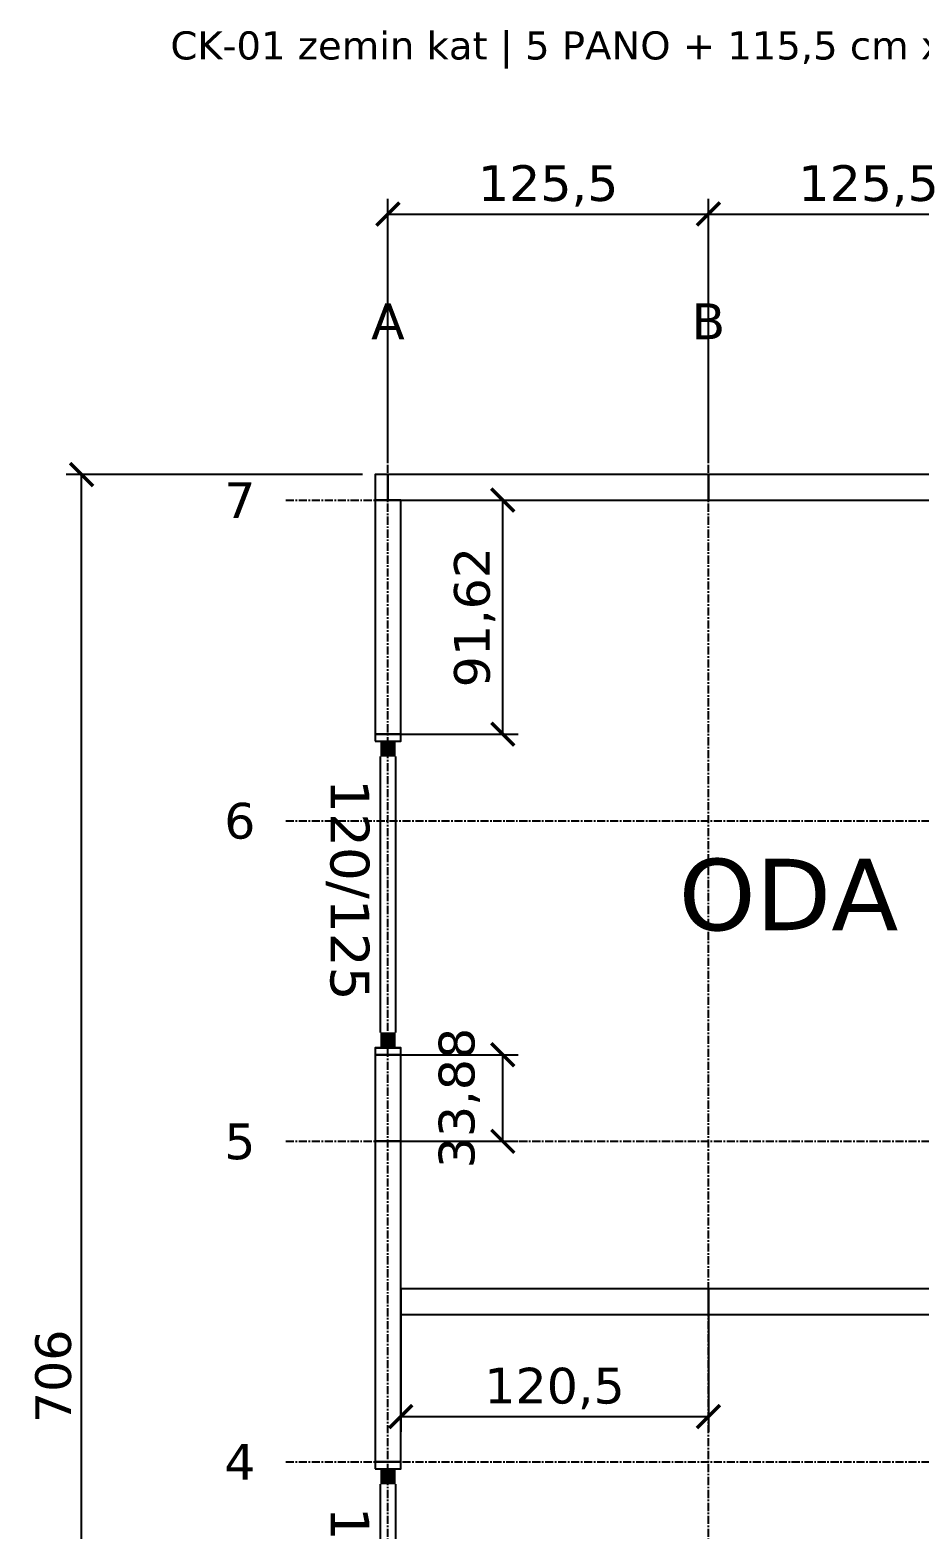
# Model space of a CAD drawing. Header units: centimetres. Extents: x -135 to 4099, y -1210 to 1044.
# Drawn here: x -135 to 213, y 293 to 880 of the extents above; entities that cross this region are included whole.
import ezdxf
from ezdxf.enums import TextEntityAlignment as Align

# ---------------------------------------------------------------- set-up
doc = ezdxf.new("R2010")
doc.units = ezdxf.units.CM
doc.linetypes.add('CENTER', pattern=[5.08, 3.175, -0.635, 0.635, -0.635])
for name, color, linetype in [('AKS', 4, 'CENTER'), ('AKS_YAZI', 4, 'Continuous'), ('DIS_DUVAR_100', 30, 'Continuous'), ('IC_DUVAR_100', 30, 'Continuous'), ('KOSE_PROFIL_100', 8, 'Continuous'), ('ODA_ADLARI', 7, 'Continuous'), ('OLCULER', 7, 'Continuous'), ('OZEL_PANEL_OLCU_CM', 3, 'Continuous'), ('PENCERE', 10, 'Continuous')]:
    doc.layers.add(name, color=color, linetype=linetype)
doc.styles.add('PORTMAN', font='DejaVuSans.ttf')
doc.styles.get("Standard").update_dxf_attribs({"font": 'DejaVuSans.ttf'})
doc.dimstyles.new('PORTMAN', dxfattribs={"dimtxt": 14, "dimasz": 9, "dimexe": 6, "dimexo": 5, "dimgap": 4, "dimtad": 1, "dimtxsty": 'PORTMAN', "dimblk": 'ARCHTICK', "dimcen": 2.5, "dimazin": 3, "dimtfac": 0.5, "dimtmove": 2, "dimatfit": 3})

# ---------------------------------------------------------------- blocks, each defined once
blk = doc.blocks.new('BOM_D01_1255p0_DIS_DOLU')
blk.add_lwpolyline([(0, 0), (10, 0), (10, 125.5), (0, 125.5)], close=True)
blk = doc.blocks.new('BOM_I14_1205p0_IC_DOLU')
blk.add_lwpolyline([(0, 0), (10, 0), (10, 120.5), (0, 120.5)], close=True)
blk = doc.blocks.new('BOM_I15_1255p0_IC_DOLU')
blk.add_lwpolyline([(0, 0), (10, 0), (10, 125.5), (0, 125.5)], close=True)
blk = doc.blocks.new('kaynak-pencere-120x125')
at = {"layer": 'PENCERE', "color": 1}
for p, q in [((53387.01, 8192.86), (53397.01, 8192.86)), ((53389.01, 8186.86), (53389.01, 8078.86)), ((53395.01, 8186.86), (53395.01, 8078.86)), ((53387.01, 8072.86), (53397.01, 8072.86))]:
    blk.add_line(p, q, dxfattribs=at)
for points in [[(53389.01, 8192.86), (53389.01, 8186.86), (53395.01, 8192.86), (53395.01, 8186.86)], [(53389.01, 8072.86), (53389.01, 8078.86), (53395.01, 8072.86), (53395.01, 8078.86)]]:
    blk.add_solid(points, dxfattribs=at)
at = {"layer": 'PENCERE', "color": 0, "lineweight": 25}
blk.add_text('120/125', height=15.217, rotation=270, dxfattribs=at).set_placement((53369.52, 8178.03))
blk = doc.blocks.new('BOM_P05_PENCERE_1200x1250')
at = {"layer": 'PENCERE'}
blk.add_blockref('kaynak-pencere-120x125', (0, 0), dxfattribs=at)
blk = doc.blocks.new('BOM_D13_1255p0_DIS_P120x125')
for points in [[(0, 122.75), (10, 122.75), (10, 125.5), (0, 125.5)], [(0, 0), (10, 0), (10, 2.75), (0, 2.75)]]:
    blk.add_lwpolyline(points, close=True)
at = {"layer": 'PENCERE'}
blk.add_blockref('BOM_P05_PENCERE_1200x1250', (-53387.006, -8070.111), dxfattribs=at)
blk = doc.blocks.new('BOM_D14_338p8_DIS_DOLU')
blk.add_lwpolyline([(0, 0), (10, 0), (10, 33.875), (0, 33.875)], close=True)
blk = doc.blocks.new('BOM_D15_916p2_DIS_DOLU')
blk.add_lwpolyline([(0, 0), (10, 0), (10, 91.625), (0, 91.625)], close=True)
blk = doc.blocks.new('BOM_B02_DIS_KOSE_50x100')
blk.add_lwpolyline([(0, 0), (5, 0), (5, 10), (0, 10)], close=True)
blk = doc.blocks.new('_ARCHTICK')
at = {"color": 0, "linetype": 'BYBLOCK', "const_width": 0.15}
blk.add_lwpolyline([(-0.5, -0.5), (0.5, 0.5)], dxfattribs=at)

msp = doc.modelspace()

# ---------------------------------------------------------------- linework, layer by layer
at = {"layer": 'AKS'}
for p, q in [((5, -35), (5, 747)), ((130.5, -35), (130.5, 747)), ((-35, 696), (788, 696)), ((-35, 570.5), (788, 570.5)), ((-35, 445), (788, 445)), ((-35, 319.5), (788, 319.5))]:
    msp.add_line(p, q, dxfattribs=at)

# ---------------------------------------------------------------- block references
at = {"layer": 'DIS_DUVAR_100', "rotation": 270}
for p in [(5, 706), (130.5, 706)]:
    msp.add_blockref('BOM_D01_1255p0_DIS_DOLU', p, dxfattribs=at)
at = {"layer": 'DIS_DUVAR_100'}
for name, p in [('BOM_D15_916p2_DIS_DOLU', (0, 604.375)), ('BOM_D13_1255p0_DIS_P120x125', (0, 478.875)), ('BOM_D14_338p8_DIS_DOLU', (0, 445)), ('BOM_D01_1255p0_DIS_DOLU', (0, 319.5)), ('BOM_D13_1255p0_DIS_P120x125', (0, 194))]:
    msp.add_blockref(name, p, dxfattribs=at)
at = {"layer": 'IC_DUVAR_100', "rotation": 270}
for name, p in [('BOM_I14_1205p0_IC_DOLU', (10, 387.25)), ('BOM_I15_1255p0_IC_DOLU', (130.5, 387.25))]:
    msp.add_blockref(name, p, dxfattribs=at)
at = {"layer": 'KOSE_PROFIL_100'}
msp.add_blockref('BOM_B02_DIS_KOSE_50x100', (0, 696), dxfattribs=at)

# ---------------------------------------------------------------- texts
at = {"layer": 'AKS_YAZI', "style": 'PORTMAN'}
for s, p in [('A', (5, 766)), ('B', (130.5, 766)), ('7', (-53, 696)), ('6', (-53, 570.5)), ('5', (-53, 445)), ('4', (-53, 319.5))]:
    msp.add_text(s, height=14, dxfattribs=at).set_placement(p, align=Align.MIDDLE_CENTER)
at = {"layer": 'ODA_ADLARI', "style": 'PORTMAN'}
for s, height, p in [('CK-01 zemin kat | 5 PANO + 115,5 cm x 5 PANO + 58,5 cm | 753 × 706 cm | Model ve ölçüler: cm | 125,5 cm aks düzeni', 11, (376.5, 874)), ('ODA', 28, (161.875, 541.625))]:
    msp.add_text(s, height=height, dxfattribs=at).set_placement(p, align=Align.MIDDLE_CENTER)

# ---------------------------------------------------------------- dimensions: what is measured, and where the dimension line sits
at = {"layer": 'OLCULER'}
for base, p1, p2 in [((5, 808), (5, 706), (130.5, 706)), ((130.5, 808), (130.5, 706), (256, 706))]:
    msp.add_linear_dim(base=base, p1=p1, p2=p2, dimstyle='PORTMAN', override={"dimtxt": 14, "dimasz": 9, "dimexe": 6, "dimexo": 5, "dimdec": 2, "dimzin": 8, "dimdsep": 44}, dxfattribs=at).render()
msp.add_linear_dim(base=(-115, 0), p1=(0, 0), p2=(0, 706), angle=90, dimstyle='PORTMAN', override={"dimtxt": 14, "dimasz": 9, "dimexe": 6, "dimexo": 5, "dimdec": 2, "dimzin": 8, "dimdsep": 44}, dxfattribs=at).render()
at = {"layer": 'OZEL_PANEL_OLCU_CM'}
for base, p1, p2 in [((50, 604.375), (0, 604.375), (0, 696)), ((50, 445), (0, 445), (0, 478.875))]:
    msp.add_linear_dim(base=base, p1=p1, p2=p2, angle=90, dimstyle='PORTMAN', override={"dimtxt": 14, "dimasz": 9, "dimexe": 6, "dimexo": 5, "dimdec": 2, "dimzin": 8, "dimdsep": 44}, dxfattribs=at).render()
msp.add_linear_dim(base=(10, 337.25), p1=(10, 387.25), p2=(130.5, 387.25), dimstyle='PORTMAN', override={"dimtxt": 14, "dimasz": 9, "dimexe": 6, "dimexo": 5, "dimdec": 2, "dimzin": 8, "dimdsep": 44}, dxfattribs=at).render()

doc.saveas('drawing.dxf')
